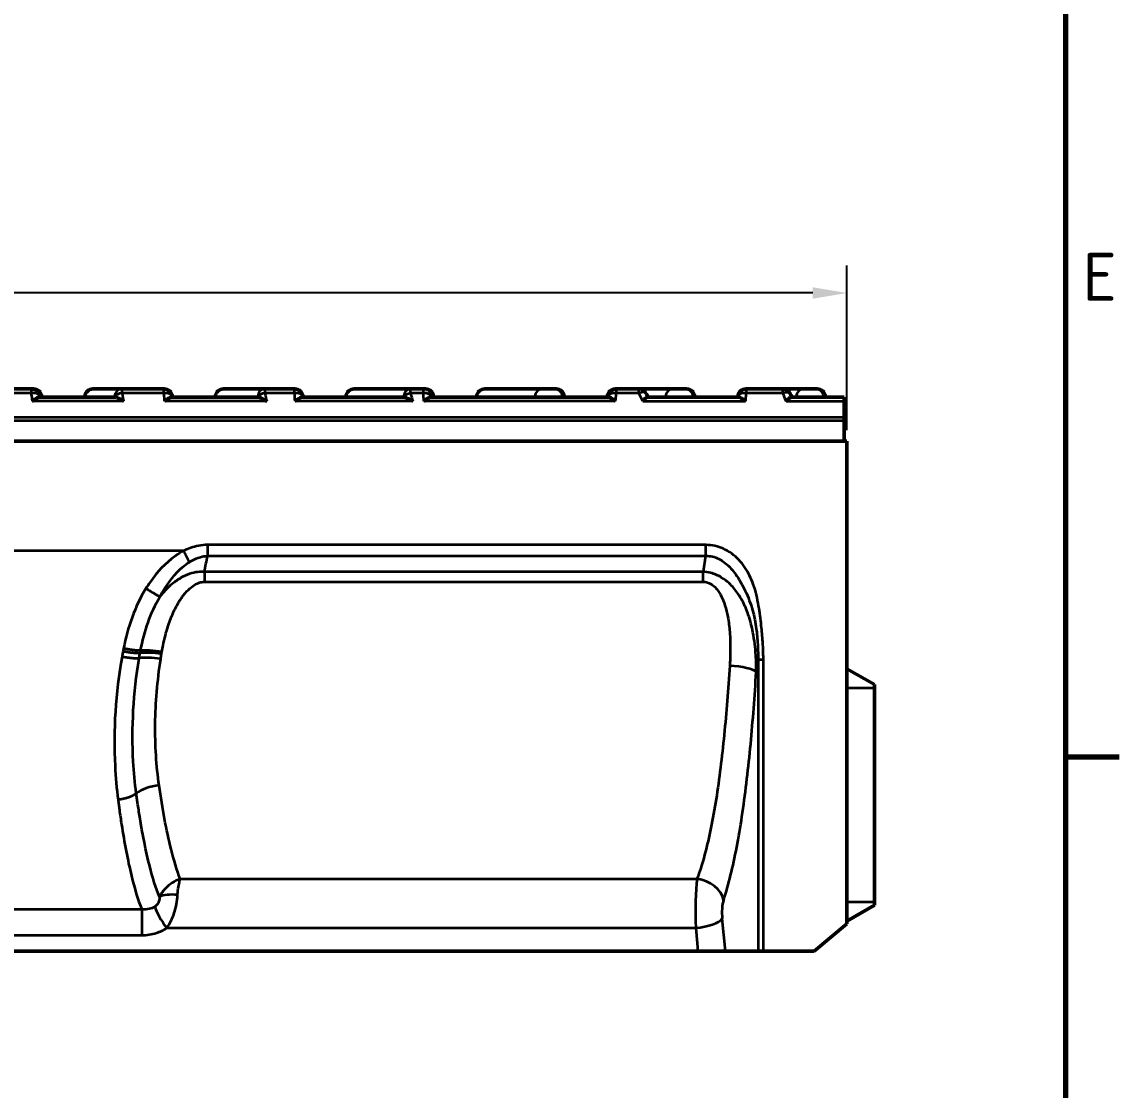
# Model space of a CAD drawing. Header units: millimetres. Extents: x 0 to 1485, y 0 to 1050.
# Drawn here: x 1269.8 to 1469.8, y 639.2 to 834 of the extents above; entities that cross this region are included whole.
import ezdxf

# ---------------------------------------------------------------- set-up
doc = ezdxf.new("R2010")
doc.units = ezdxf.units.MM
doc.header["$LTSCALE"] = 2.5
for name, color, linetype, lineweight in [('Bemaßung (ISO)', 7, 'Continuous', 25), ('Rahmen (ISO)', 7, 'Continuous', 70), ('Sichtbar (ISO)', 7, 'Continuous', 50), ('Sichtbar schmal (ISO)', 7, 'Continuous', 35)]:
    doc.layers.add(name, color=color, linetype=linetype, lineweight=lineweight)
doc.styles.add('Notiztext (DIN)', font='isocpeur.ttf')
doc.styles.add('TXT 3_5', font='isocpeur.ttf')
doc.dimstyles.new('Anrin Standard (DIN)', dxfattribs={"dimscale": 2.5, "dimtxt": 3.5, "dimasz": 2.5, "dimexe": 2, "dimexo": 0, "dimgap": 0.8, "dimtad": 1, "dimrnd": 1e-08, "dimtxsty": 'TXT 3_5', "dimcen": 0.09, "dimdle": 10, "dimclrd": 256, "dimclre": 256, "dimclrt": 256, "dimadec": 0, "dimazin": 2, "dimtfac": 0.714286, "dimtmove": 0, "dimatfit": 3, "dimfxl": 1, "dimtolj": 1, "dimlwd": -1, "dimlwe": -1, "dimarcsym": 0})

# ---------------------------------------------------------------- blocks, each defined once
blk = doc.blocks.new('Ränder Standardrahmen')
at = {"layer": 'Rahmen (ISO)'}
blk.add_line((584, 280), (587.9, 280), dxfattribs=at)
at = {"layer": 'Rahmen (ISO)', "flags": 128}
blk.add_lwpolyline([(10, 10), (10, 410), (584, 410), (584, 10), (10, 10)], dxfattribs=at)
at = {"layer": 'Rahmen (ISO)', "insert": (585.228, 313.25), "char_height": 3.5, "attachment_point": 7, "style": 'Notiztext (DIN)'}
blk.add_mtext('E', dxfattribs=at)
blk = doc.blocks.new('*D34')
at = {"layer": 'Bemaßung (ISO)', "transparency": 16777216}
for p, q in [((420.15, 757.56), (420.15, 789.56)), ((1420.15, 759.56), (1420.15, 789.56)), ((1413.9, 784.56), (426.4, 784.56))]:
    blk.add_line(p, q, dxfattribs=at)
for points in [[(426.4, 785.6), (426.4, 783.52), (420.15, 784.56)], [(1413.9, 785.6), (1413.9, 783.52), (1420.15, 784.56)]]:
    blk.add_solid(points, dxfattribs=at)
at = {"layer": 'Defpoints', "color": 0, "transparency": 16777216}
for p in [(420.15, 784.56), (1420.15, 759.56), (420.15, 757.56)]:
    blk.add_point(p, dxfattribs=at)
at = {"layer": 'Bemaßung (ISO)', "transparency": 16777216, "insert": (909.65, 795.31), "char_height": 8.75, "attachment_point": 1, "style": 'TXT 3_5'}
blk.add_mtext('\\A1;1000', dxfattribs=at)

msp = doc.modelspace()

# ---------------------------------------------------------------- linework, layer by layer
at = {"layer": 'Sichtbar (ISO)'}
for p, q in [((1262.403, 767.058), (1271.485, 767.058)), ((1271.589, 767.058), (1271.485, 767.058)), ((1271.876, 767.058), (1271.589, 767.058)), ((1287.995, 767.058), (1282.701, 767.058)), ((1287.995, 767.058), (1295.636, 767.058)), ((1295.685, 767.058), (1295.636, 767.058)), ((1314.025, 767.058), (1306.511, 767.058)), ((1314.025, 767.058), (1319.463, 767.058)), ((1319.495, 767.058), (1319.463, 767.058)), ((1340.559, 767.058), (1330.321, 767.058)), ((1340.559, 767.058), (1342.969, 767.058)), ((1343.304, 767.058), (1342.969, 767.058)), ((1364.491, 767.058), (1354.13, 767.058)), ((1366.827, 767.058), (1364.491, 767.058)), ((1367.114, 767.058), (1366.827, 767.058)), ((1378.071, 767.058), (1377.94, 767.058)), ((1378.071, 767.058), (1382.225, 767.058)), ((1388.3, 767.058), (1382.225, 767.058)), ((1390.637, 767.058), (1388.3, 767.058)), ((1390.924, 767.058), (1390.637, 767.058)), ((1401.751, 767.058), (1401.749, 767.058)), ((1401.751, 767.058), (1408.477, 767.058)), ((1412.11, 767.058), (1408.477, 767.058)), ((1414.446, 767.058), (1412.11, 767.058)), ((1414.733, 767.058), (1414.446, 767.058)), ((1286.747, 765.558), (1272.854, 765.558)), ((1273.37, 765.688), (1273.382, 765.558)), ((1281.207, 765.688), (1281.196, 765.558)), ((1312.788, 765.558), (1296.982, 765.558)), ((1297.18, 765.688), (1297.191, 765.558)), ((1305.017, 765.688), (1305.005, 765.558)), ((1339.328, 765.558), (1320.79, 765.558)), ((1320.989, 765.688), (1321.001, 765.558)), ((1328.826, 765.688), (1328.815, 765.558)), ((1376.717, 765.558), (1344.276, 765.558)), ((1344.799, 765.688), (1344.81, 765.558)), ((1352.636, 765.688), (1352.624, 765.558)), ((1368.608, 765.688), (1368.62, 765.558)), ((1376.445, 765.688), (1376.434, 765.558)), ((1383.805, 765.558), (1400.418, 765.558)), ((1392.418, 765.688), (1392.429, 765.558)), ((1400.255, 765.688), (1400.243, 765.558)), ((1410, 765.558), (1419.646, 765.558)), ((1416.227, 765.688), (1416.239, 765.558)), ((1419.646, 765.558), (1419.646, 764.808)), ((1419.646, 761.846), (1419.646, 764.808)), ((1419.646, 761.846), (1419.646, 761.226)), ((1419.646, 757.558), (1419.646, 761.226)), ((1420.146, 757.558), (420.146, 757.558)), ((1420.146, 669.558), (1420.146, 757.558)), ((1425.146, 713.171), (1420.146, 716.058)), ((1425.146, 713.171), (1425.146, 712.558)), ((1425.146, 673.558), (1425.146, 712.558)), ((1425.146, 672.944), (1420.146, 670.058)), ((1425.146, 673.558), (1425.146, 672.944)), ((1420.146, 669.558), (1414.146, 664.558)), ((1392.994, 664.558), (1084.155, 664.558)), ((1392.994, 664.558), (1397.99, 664.558)), ((1397.99, 664.558), (1403.947, 664.558)), ((1403.947, 664.558), (1404.913, 664.558)), ((1414.146, 664.558), (1404.913, 664.558))]:
    msp.add_line(p, q, dxfattribs=at)
for centre, start, end in [((1271.485, 765.558), 8.95534, 90), ((1271.876, 765.558), 5, 90), ((1282.701, 765.558), 90, 175), ((1295.636, 765.558), 6.4053, 90), ((1295.685, 765.558), 5, 90), ((1306.511, 765.558), 90, 175), ((1319.495, 765.558), 5, 90), ((1330.321, 765.558), 90, 175), ((1343.304, 765.558), 5, 90), ((1354.13, 765.558), 90, 175), ((1367.114, 765.558), 5, 90), ((1377.94, 765.558), 90, 175), ((1378.071, 765.558), 90, 172.71823), ((1382.225, 765.558), 25.44935, 90), ((1390.924, 765.558), 5, 90), ((1401.749, 765.558), 90, 175), ((1408.477, 765.558), 21.89153, 90), ((1414.733, 765.558), 5, 90)]:
    msp.add_arc(centre, 1.5, start, end, dxfattribs=at)
for centre, major_axis, ratio, start_param, end_param in [((1252.4, 719.773), (-141.934, 2.612), 0.8669381, 3.5439835, 3.5496321), ((1260.102, 721.416), (158.61, -2.689), 0.867109, 0.3462189, 0.3505148), ((1061.776, 741.149), (213.151, -1.742), 0.8677446, 0.1417637, 0.1430373), ((1078.979, 747.599), (219.178, -1.308), 0.8678339, 0.1014292, 0.1023129), ((1592.665, 745.309), (-217.403, -1.464), 0.8678054, 6.1668807, 6.1678944)]:
    msp.add_ellipse(centre, major_axis=major_axis, ratio=ratio, start_param=start_param, end_param=end_param, dxfattribs=at)
for points, knots in [([(1272.854, 765.558), (1272.85, 765.558), (1272.845, 765.557), (1272.757, 765.554), (1272.653, 765.516), (1272.419, 765.392), (1272.287, 765.303), (1272.011, 765.086), (1271.865, 764.955), (1271.717, 764.811), (1271.716, 764.809), (1271.714, 764.808)], [0.08991015, 0.08991015, 0.08991015, 0.08991015, 0.0931565, 0.0931565, 0.15383938, 0.15383938, 0.21700703, 0.21700703, 0.2827043, 0.2827043, 0.28341593, 0.28341593, 0.28341593, 0.28341593]), ([(1288.269, 764.808), (1288.267, 764.809), (1288.265, 764.811), (1288.022, 764.989), (1287.778, 765.148), (1287.328, 765.394), (1287.132, 765.478), (1286.89, 765.545), (1286.813, 765.558), (1286.747, 765.558)], [-0.00083857, -0.00083857, -0.00083857, -0.00083857, 0, 0, 0.09487027, 0.09487027, 0.18536027, 0.18536027, 0.23113419, 0.23113419, 0.23113419, 0.23113419]), ([(1296.982, 765.558), (1296.963, 765.558), (1296.943, 765.556), (1296.822, 765.537), (1296.702, 765.485), (1296.455, 765.344), (1296.331, 765.258), (1296.072, 765.057), (1295.937, 764.94), (1295.8, 764.811), (1295.799, 764.809), (1295.797, 764.808)], [0.08016429, 0.08016429, 0.08016429, 0.08016429, 0.09392911, 0.09392911, 0.15848086, 0.15848086, 0.21606926, 0.21606926, 0.27556739, 0.27556739, 0.27628996, 0.27628996, 0.27628996, 0.27628996]), ([(1314.39, 764.808), (1314.388, 764.809), (1314.386, 764.811), (1314.161, 764.967), (1313.937, 765.108), (1313.521, 765.335), (1313.323, 765.427), (1313.013, 765.53), (1312.89, 765.558), (1312.788, 765.558)], [-0.00086533, -0.00086533, -0.00086533, -0.00086533, 0, 0, 0.08564956, 0.08564956, 0.16552105, 0.16552105, 0.22433402, 0.22433402, 0.22433402, 0.22433402]), ([(1320.79, 765.558), (1320.753, 765.558), (1320.713, 765.552), (1320.551, 765.51), (1320.41, 765.443), (1320.049, 765.221), (1319.809, 765.035), (1319.562, 764.811), (1319.56, 764.809), (1319.558, 764.808)], [0.07040216, 0.07040216, 0.07040216, 0.07040216, 0.09597765, 0.09597765, 0.16562546, 0.16562546, 0.26515306, 0.26515306, 0.26585096, 0.26585096, 0.26585096, 0.26585096]), ([(1341.03, 764.808), (1341.028, 764.809), (1341.025, 764.811), (1340.819, 764.946), (1340.614, 765.069), (1340.226, 765.277), (1340.038, 765.365), (1339.675, 765.504), (1339.515, 765.545), (1339.387, 765.555)], [-0.00089862, -0.00089862, -0.00089862, -0.00089862, 0, 0, 0.07674118, 0.07674118, 0.14944916, 0.14944916, 0.22743688, 0.22743688, 0.22743688, 0.22743688]), ([(1344.276, 765.558), (1344.219, 765.558), (1344.153, 765.544), (1343.939, 765.473), (1343.775, 765.386), (1343.411, 765.149), (1343.206, 764.99), (1343.001, 764.811), (1342.999, 764.809), (1342.997, 764.808)], [0.06056271, 0.06056271, 0.06056271, 0.06056271, 0.09941942, 0.09941942, 0.17534145, 0.17534145, 0.26123334, 0.26123334, 0.26198706, 0.26198706, 0.26198706, 0.26198706]), ([(1377.886, 764.808), (1377.884, 764.809), (1377.883, 764.811), (1377.742, 764.945), (1377.603, 765.067), (1377.337, 765.274), (1377.21, 765.362), (1376.968, 765.497), (1376.853, 765.543), (1376.745, 765.557), (1376.73, 765.558), (1376.717, 765.558)], [-0.00072433, -0.00072433, -0.00072433, -0.00072433, 0, 0, 0.06227037, 0.06227037, 0.12240292, 0.12240292, 0.18602601, 0.18602601, 0.19611209, 0.19611209, 0.19611209, 0.19611209]), ([(1383.805, 765.558), (1383.798, 765.558), (1383.79, 765.557), (1383.715, 765.548), (1383.629, 765.506), (1383.445, 765.371), (1383.348, 765.284), (1383.144, 765.073), (1383.037, 764.949), (1382.928, 764.811), (1382.927, 764.809), (1382.925, 764.808)], [0.14616487, 0.14616487, 0.14616487, 0.14616487, 0.15275085, 0.15275085, 0.21286125, 0.21286125, 0.26849411, 0.26849411, 0.32560893, 0.32560893, 0.32626546, 0.32626546, 0.32626546, 0.32626546]), ([(1401.633, 764.808), (1401.631, 764.809), (1401.629, 764.811), (1401.501, 764.928), (1401.375, 765.036), (1401.131, 765.225), (1401.013, 765.307), (1400.759, 765.459), (1400.626, 765.521), (1400.48, 765.553), (1400.448, 765.558), (1400.418, 765.558)], [-0.00073425, -0.00073425, -0.00073425, -0.00073425, 0, 0, 0.05537017, 0.05537017, 0.10924001, 0.10924001, 0.17742472, 0.17742472, 0.19886555, 0.19886555, 0.19886555, 0.19886555]), ([(1410, 765.558), (1409.984, 765.558), (1409.965, 765.555), (1409.866, 765.533), (1409.769, 765.479), (1409.573, 765.333), (1409.478, 765.248), (1409.28, 765.051), (1409.176, 764.936), (1409.071, 764.811), (1409.07, 764.809), (1409.069, 764.808)], [0.1353717, 0.1353717, 0.1353717, 0.1353717, 0.15050599, 0.15050599, 0.21276163, 0.21276163, 0.26445194, 0.26445194, 0.31732617, 0.31732617, 0.31798987, 0.31798987, 0.31798987, 0.31798987])]:
    msp.add_open_spline(points, degree=3, knots=knots, dxfattribs=at)
msp.add_open_spline([(1339.328, 765.558), (1339.347, 765.558), (1339.367, 765.557), (1339.387, 765.555)], degree=3, dxfattribs=at)
at = {"layer": 'Sichtbar schmal (ISO)'}
for p, q in [((1271.485, 766.308), (1262.403, 766.308)), ((1271.485, 766.308), (1271.485, 767.058)), ((1287.995, 767.058), (1287.995, 766.308)), ((1295.636, 766.308), (1287.995, 766.308)), ((1295.636, 766.308), (1295.636, 767.058)), ((1314.025, 767.058), (1314.025, 766.308)), ((1319.463, 766.308), (1314.025, 766.308)), ((1319.463, 766.308), (1319.463, 767.058)), ((1340.559, 767.058), (1340.559, 766.308)), ((1342.969, 766.308), (1340.559, 766.308)), ((1342.969, 766.308), (1342.969, 767.058)), ((1378.071, 767.058), (1378.071, 766.308)), ((1382.225, 766.308), (1378.071, 766.308)), ((1382.225, 766.308), (1382.225, 767.058)), ((1401.751, 767.058), (1401.751, 766.308)), ((1408.477, 766.308), (1401.751, 766.308)), ((1408.477, 766.308), (1408.477, 767.058)), ((1288.269, 764.808), (1271.714, 764.808)), ((1272.983, 765.688), (1273.075, 765.688)), ((1273.087, 765.558), (1273.075, 765.688)), ((1273.075, 765.688), (1273.37, 765.688)), ((1281.207, 765.688), (1286.645, 765.688)), ((1314.39, 764.808), (1295.797, 764.808)), ((1297.13, 765.688), (1297.18, 765.688)), ((1305.017, 765.688), (1312.736, 765.688)), ((1341.03, 764.808), (1319.558, 764.808)), ((1320.957, 765.688), (1320.989, 765.688)), ((1328.826, 765.688), (1339.345, 765.688)), ((1377.886, 764.808), (1342.997, 764.808)), ((1344.454, 765.688), (1344.799, 765.688)), ((1352.636, 765.688), (1363.28, 765.688)), ((1363.271, 765.558), (1363.28, 765.688)), ((1363.28, 765.688), (1368.314, 765.688)), ((1368.325, 765.558), (1368.314, 765.688)), ((1368.314, 765.688), (1368.608, 765.688)), ((1376.445, 765.688), (1376.575, 765.688)), ((1382.925, 764.808), (1401.633, 764.808)), ((1383.822, 765.688), (1387.089, 765.688)), ((1387.08, 765.558), (1387.089, 765.688)), ((1387.089, 765.688), (1392.123, 765.688)), ((1392.134, 765.558), (1392.123, 765.688)), ((1392.123, 765.688), (1392.418, 765.688)), ((1400.255, 765.688), (1400.256, 765.688)), ((1409.069, 764.808), (1419.646, 764.808)), ((1410.04, 765.688), (1410.899, 765.688)), ((1410.89, 765.558), (1410.899, 765.688)), ((1410.899, 765.688), (1415.933, 765.688)), ((1415.944, 765.558), (1415.933, 765.688)), ((1415.933, 765.688), (1416.227, 765.688)), ((1419.646, 761.846), (920.646, 761.846)), ((1419.646, 761.226), (920.646, 761.226)), ((1394.364, 738.629), (1303.573, 738.629)), ((1299.272, 737.558), (1255.305, 737.558)), ((1303.573, 736.629), (1394.364, 736.629)), ((1394.364, 736.629), (1393.917, 733.74)), ((1393.917, 733.74), (1303.072, 733.74)), ((1303.072, 731.909), (1303.072, 733.74)), ((1393.917, 731.909), (1393.917, 733.74)), ((1303.072, 731.909), (1393.917, 731.909)), ((1403.61, 715.475), (1403.947, 717.653)), ((1403.947, 717.653), (1403.947, 664.558)), ((1404.913, 664.558), (1404.913, 717.653)), ((1420.146, 712.558), (1425.146, 712.558)), ((1298.606, 677.741), (1392.829, 677.741)), ((1291.613, 672.17), (1262.965, 672.17)), ((1291.613, 672.17), (1291.613, 667.465)), ((1420.146, 673.558), (1425.146, 673.558)), ((1397.99, 664.558), (1397.41, 670.506)), ((1296.144, 668.796), (1392.58, 668.796)), ((1392.58, 668.796), (1392.994, 664.558)), ((1262.965, 667.465), (1291.613, 667.465))]:
    msp.add_line(p, q, dxfattribs=at)
for centre, major_axis, ratio, start_param, end_param in [((1271.485, 765.558), (1.482, 0.233), 0.4954078, 0, 1.4928852), ((1271.589, 765.558), (0, 1.5), 0.9947477, 4.7996554, 6.2831853), ((1287.995, 765.558), (0, 1.5), 0.9030823, 0, 1.4835299), ((1287.995, 765.558), (1.477, 0.262), 0.4941833, 1.4832118, 2.6270627), ((1295.636, 765.558), (1.491, 0.167), 0.4976536, 0, 1.5149869), ((1314.025, 765.558), (0, 1.5), 0.8624196, 0, 1.4835299), ((1314.025, 765.558), (1.459, 0.347), 0.489754, 1.4550349, 2.5248498), ((1319.463, 765.558), (0, 1.5), 0.999422, 4.7996554, 6.2831853), ((1319.463, 765.558), (1.497, 0.102), 0.4991378, 0.0390933, 1.5369177), ((1340.559, 765.558), (0, 1.5), 0.8125292, 0, 1.4835299), ((1340.559, 765.558), (1.434, 0.44), 0.4832625, 1.4237337, 2.4163737), ((1342.969, 765.558), (0, 1.5), 0.9938514, 4.7996554, 6.2831853), ((1342.969, 765.558), (1.5, 0.036), 0.4998946, 0.1277026, 1.558945), ((1364.491, 765.558), (0, 1.5), 0.8102979, 0, 1.4835299), ((1366.827, 765.558), (0, 1.5), 0.9947477, 4.7996554, 6.2831853), ((1378.071, 765.558), (-1.488, 0.19), 0.4969664, 4.775806, 6.2831853), ((1382.225, 765.558), (1.354, 0.645), 0.462279, 0, 1.3542514), ((1388.3, 765.558), (0, 1.5), 0.8102979, 0, 1.4835299), ((1390.637, 765.558), (0, 1.5), 0.9947477, 4.7996554, 6.2831853), ((1401.751, 765.558), (0, 1.5), 0.9999721, 0, 1.4835299), ((1401.751, 765.558), (-1.495, 0.124), 0.4987078, 4.7538462, 6.2745975), ((1408.477, 765.558), (1.392, 0.559), 0.4722242, 0, 1.3832739), ((1412.11, 765.558), (0, 1.5), 0.8102979, 0, 1.4835299), ((1414.446, 765.558), (0, 1.5), 0.9947477, 4.7996554, 6.2831853), ((1295.056, 716.764), (-4.946, 0.73), 0.2137347, 4.7439152, 5.657712), ((1295.197, 717.688), (4.939, -0.776), 0.2074003, 1.6033672, 2.5110117), ((1295.262, 718.094), (4.933, -0.818), 0.2045184, 1.6047168, 2.5093146), ((1398.781, 715.475), (4.99, -0.308), 0.2242807, 0.2688106, 1.5846525), ((1294.763, 692.558), (-4.957, -0.658), 0.4408493, 4.6539291, 5.6450033), ((1393.336, 671.532), (0, -8), 0.1004809, 3.8238431, 5.0614548), ((1392.829, 673.86), (-4.748, 1.566), 0.7598963, 3.5510984, 4.9579654), ((1298.126, 673.168), (-3.963, 0.543), 0.4059027, 4.7679743, 5.7527529), ((1296.144, 670.164), (2.204, -3.338), 0.1966396, 3.7477744, 5.0018261), ((1398.165, 671.532), (0, 3), 0.2679492, 0.6822505, 1.9198622), ((1392.58, 670.506), (4.976, 0.485), 0.3405929, 4.6791847, 6.0043068)]:
    msp.add_ellipse(centre, major_axis=major_axis, ratio=ratio, start_param=start_param, end_param=end_param, dxfattribs=at)
for points, knots in [([(1271.714, 764.808), (1271.693, 764.948), (1271.672, 765.088), (1271.651, 765.228), (1271.597, 765.589), (1271.541, 765.948), (1271.485, 766.308)], [-1.317128163, -1.317128163, -1.317128163, -1.317128163, -1.312714942, -1.312714942, -1.312714942, -1.30137516, -1.30137516, -1.30137516, -1.30137516]), ([(1287.995, 766.308), (1288, 766.278), (1288.005, 766.249), (1288.095, 765.748), (1288.181, 765.277), (1288.269, 764.808)], [-1.268954291, -1.268954291, -1.268954291, -1.268954291, -1.267934057, -1.267934057, -1.25155062, -1.25155062, -1.25155062, -1.25155062]), ([(1295.797, 764.808), (1295.783, 764.945), (1295.768, 765.083), (1295.754, 765.221), (1295.716, 765.583), (1295.676, 765.946), (1295.636, 766.308)], [-1.392226212, -1.392226212, -1.392226212, -1.392226212, -1.387915273, -1.387915273, -1.387915273, -1.376561805, -1.376561805, -1.376561805, -1.376561805]), ([(1314.025, 766.308), (1314.034, 766.27), (1314.043, 766.233), (1314.162, 765.731), (1314.275, 765.269), (1314.39, 764.808)], [-1.1765377, -1.1765377, -1.1765377, -1.1765377, -1.175180559, -1.175180559, -1.158293499, -1.158293499, -1.158293499, -1.158293499]), ([(1319.558, 764.808), (1319.529, 765.304), (1319.498, 765.8), (1319.464, 766.299), (1319.464, 766.303), (1319.463, 766.308)], [-1.468040893, -1.468040893, -1.468040893, -1.468040893, -1.452498624, -1.452498624, -1.45237222, -1.45237222, -1.45237222, -1.45237222]), ([(1340.559, 766.308), (1340.574, 766.26), (1340.589, 766.212), (1340.743, 765.709), (1340.886, 765.257), (1341.03, 764.808)], [-1.077895697, -1.077895697, -1.077895697, -1.077895697, -1.076045802, -1.076045802, -1.058503637, -1.058503637, -1.058503637, -1.058503637]), ([(1342.997, 764.808), (1342.99, 765.3), (1342.981, 765.791), (1342.969, 766.291), (1342.969, 766.299), (1342.969, 766.308)], [-1.545041585, -1.545041585, -1.545041585, -1.545041585, -1.529531256, -1.529531256, -1.529275557, -1.529275557, -1.529275557, -1.529275557]), ([(1378.071, 766.308), (1378.025, 765.947), (1377.98, 765.585), (1377.936, 765.223), (1377.919, 765.085), (1377.902, 764.946), (1377.886, 764.808)], [1.3505231, 1.3505231, 1.3505231, 1.3505231, 1.361864702, 1.361864702, 1.361864702, 1.366207497, 1.366207497, 1.366207497, 1.366207497]), ([(1382.925, 764.808), (1382.851, 764.97), (1382.776, 765.132), (1382.701, 765.294), (1382.544, 765.634), (1382.385, 765.971), (1382.225, 766.308)], [-0.894226525, -0.894226525, -0.894226525, -0.894226525, -0.888257292, -0.888257292, -0.888257292, -0.875725401, -0.875725401, -0.875725401, -0.875725401]), ([(1401.751, 766.308), (1401.72, 765.944), (1401.691, 765.58), (1401.663, 765.216), (1401.653, 765.08), (1401.643, 764.944), (1401.633, 764.808)], [1.426065476, 1.426065476, 1.426065476, 1.426065476, 1.437462393, 1.437462393, 1.437462393, 1.441722261, 1.441722261, 1.441722261, 1.441722261]), ([(1409.069, 764.808), (1409.008, 764.964), (1408.947, 765.12), (1408.886, 765.276), (1408.751, 765.621), (1408.615, 765.965), (1408.477, 766.308)], [-0.974907958, -0.974907958, -0.974907958, -0.974907958, -0.969435145, -0.969435145, -0.969435145, -0.957314857, -0.957314857, -0.957314857, -0.957314857]), ([(1286.669, 765.558), (1286.667, 765.572), (1286.664, 765.586), (1286.656, 765.629), (1286.651, 765.659), (1286.645, 765.688)], [1.2674412904, 1.2674412904, 1.2674412904, 1.2674412904, 1.2679340572, 1.2679340572, 1.268954291, 1.268954291, 1.268954291, 1.268954291]), ([(1312.769, 765.558), (1312.767, 765.564), (1312.765, 765.57), (1312.755, 765.614), (1312.746, 765.651), (1312.736, 765.688)], [1.1749532126, 1.1749532126, 1.1749532126, 1.1749532126, 1.1751805591, 1.1751805591, 1.1765376996, 1.1765376996, 1.1765376996, 1.1765376996]), ([(1320.957, 765.688), (1320.957, 765.684), (1320.957, 765.68), (1320.96, 765.637), (1320.963, 765.597), (1320.966, 765.558)], [1.4523722205, 1.4523722205, 1.4523722205, 1.4523722205, 1.4524986238, 1.4524986238, 1.4537389416, 1.4537389416, 1.4537389416, 1.4537389416]), ([(1344.454, 765.688), (1344.454, 765.68), (1344.454, 765.672), (1344.455, 765.628), (1344.456, 765.593), (1344.457, 765.558)], [1.5292755567, 1.5292755567, 1.5292755567, 1.5292755567, 1.5295312561, 1.5295312561, 1.5306500109, 1.5306500109, 1.5306500109, 1.5306500109]), ([(1303.573, 738.629), (1303.018, 738.629), (1302.465, 738.573), (1301.005, 738.289), (1300.112, 737.97), (1299.272, 737.558)], [17.01949589, 17.01949589, 17.01949589, 17.01949589, 17.18539343, 17.18539343, 17.46595027, 17.46595027, 17.46595027, 17.46595027]), ([(1404.913, 717.653), (1404.913, 718.081), (1404.907, 718.509), (1404.877, 719.621), (1404.842, 720.306), (1404.728, 721.961), (1404.637, 722.931), (1404.404, 725.112), (1404.255, 726.32), (1403.828, 728.857), (1403.53, 730.182), (1402.694, 732.528), (1402.198, 733.566), (1400.902, 735.478), (1400.097, 736.352), (1398.662, 737.397), (1398.14, 737.702), (1396.62, 738.376), (1395.568, 738.609), (1394.459, 738.629), (1394.411, 738.629), (1394.364, 738.629)], [5.3095481, 5.3095481, 5.3095481, 5.3095481, 5.4379487, 5.4379487, 5.6433897, 5.6433897, 5.9355967, 5.9355967, 6.302899, 6.302899, 6.7229003, 6.7229003, 7.0757234, 7.0757234, 7.4285408, 7.4285408, 7.6089484, 7.6089484, 7.9261888, 7.9261888, 7.9404976, 7.9404976, 7.9404976, 7.9404976]), ([(1299.272, 737.558), (1298.722, 737.277), (1298.189, 736.951), (1295.892, 735.329), (1294.389, 733.668), (1293.126, 731.852), (1292.867, 731.479), (1292.616, 731.097), (1292.376, 730.71)], [17.46595027, 17.46595027, 17.46595027, 17.46595027, 17.65049258, 17.65049258, 18.29910402, 18.29910402, 18.29910402, 18.43259858, 18.43259858, 18.43259858, 18.43259858]), ([(1300.287, 735.492), (1300.935, 735.901), (1301.62, 736.226), (1302.733, 736.539), (1303.154, 736.61), (1303.573, 736.629)], [-17.46595027, -17.46595027, -17.46595027, -17.46595027, -17.18539343, -17.18539343, -17.01949589, -17.01949589, -17.01949589, -17.01949589]), ([(1394.364, 736.629), (1394.4, 736.631), (1394.436, 736.632), (1395.272, 736.645), (1396.057, 736.455), (1397.192, 735.885), (1397.583, 735.626), (1398.674, 734.744), (1399.313, 734.015), (1400.456, 732.425), (1400.964, 731.562), (1401.962, 729.563), (1402.43, 728.4), (1403.136, 726.071), (1403.392, 724.925), (1403.711, 722.819), (1403.804, 721.871), (1403.906, 720.251), (1403.931, 719.581), (1403.949, 718.492), (1403.951, 718.073), (1403.947, 717.653)], [-7.9404976, -7.9404976, -7.9404976, -7.9404976, -7.9261888, -7.9261888, -7.6089484, -7.6089484, -7.4285408, -7.4285408, -7.0757234, -7.0757234, -6.7229003, -6.7229003, -6.302899, -6.302899, -5.9355967, -5.9355967, -5.6433897, -5.6433897, -5.4379487, -5.4379487, -5.3095481, -5.3095481, -5.3095481, -5.3095481]), ([(1294.91, 729.168), (1295.099, 729.521), (1295.296, 729.868), (1295.501, 730.21), (1296.494, 731.868), (1297.671, 733.395), (1299.451, 734.916), (1299.862, 735.222), (1300.287, 735.492)], [-18.43259858, -18.43259858, -18.43259858, -18.43259858, -18.29910402, -18.29910402, -18.29910402, -17.65049258, -17.65049258, -17.46595027, -17.46595027, -17.46595027, -17.46595027]), ([(1303.072, 733.74), (1302.76, 733.756), (1302.45, 733.75), (1301.662, 733.685), (1301.196, 733.597), (1300.139, 733.304), (1299.574, 733.068), (1298.409, 732.46), (1297.833, 732.068), (1296.618, 731.095), (1296.016, 730.492), (1295.278, 729.634), (1295.09, 729.402), (1294.91, 729.168)], [0, 0, 0, 0, 0.05501758, 0.05501758, 0.1430457, 0.1430457, 0.2663702, 0.2663702, 0.41900275, 0.41900275, 0.61904773, 0.61904773, 0.69140924, 0.69140924, 0.69140924, 0.69140924]), ([(1403.61, 715.475), (1403.622, 716.484), (1403.601, 717.5), (1403.452, 719.893), (1403.293, 721.276), (1402.814, 723.74), (1402.54, 724.817), (1401.883, 726.717), (1401.54, 727.541), (1400.861, 728.836), (1400.578, 729.314), (1399.815, 730.424), (1399.301, 731.051), (1398.254, 732.022), (1397.781, 732.391), (1396.663, 733.062), (1396, 733.354), (1394.841, 733.649), (1394.377, 733.718), (1393.917, 733.74)], [0, 0, 0, 0, 0.2794757, 0.2794757, 0.6542348, 0.6542348, 0.942511, 0.942511, 1.164262, 1.164262, 1.2954821, 1.2954821, 1.4746101, 1.4746101, 1.5947367, 1.5947367, 1.7245727, 1.7245727, 1.8057202, 1.8057202, 1.8057202, 1.8057202]), ([(1292.376, 730.71), (1291.342, 729.046), (1290.514, 727.252), (1289.174, 723.561), (1288.663, 721.66), (1288.278, 719.741)], [18.4325986, 18.4325986, 18.4325986, 18.4325986, 19.0065176, 19.0065176, 19.5804366, 19.5804366, 19.5804366, 19.5804366]), ([(1295.262, 719.13), (1295.33, 719.525), (1295.404, 719.919), (1295.73, 721.512), (1296.037, 722.706), (1296.722, 724.784), (1297.067, 725.675), (1297.76, 727.152), (1298.077, 727.75), (1298.776, 728.877), (1299.154, 729.409), (1299.909, 730.278), (1300.265, 730.632), (1300.978, 731.194), (1301.322, 731.416), (1301.958, 731.708), (1302.237, 731.803), (1302.705, 731.891), (1302.889, 731.909), (1303.072, 731.909)], [-1.6384232, -1.6384232, -1.6384232, -1.6384232, -1.511729, -1.511729, -1.1253112, -1.1253112, -0.8280668, -0.8280668, -0.6190477, -0.6190477, -0.4190028, -0.4190028, -0.2663702, -0.2663702, -0.1430457, -0.1430457, -0.0550176, -0.0550176, 0, 0, 0, 0]), ([(1393.917, 731.909), (1394.187, 731.909), (1394.458, 731.869), (1395.128, 731.664), (1395.506, 731.442), (1396.135, 730.914), (1396.397, 730.618), (1396.971, 729.831), (1397.245, 729.316), (1397.644, 728.396), (1397.789, 727.998), (1398.131, 726.916), (1398.295, 726.223), (1398.594, 724.618), (1398.705, 723.703), (1398.872, 721.602), (1398.9, 720.415), (1398.873, 718.353), (1398.837, 717.474), (1398.781, 716.599)], [-1.8057202, -1.8057202, -1.8057202, -1.8057202, -1.7245727, -1.7245727, -1.5947367, -1.5947367, -1.4746101, -1.4746101, -1.2954821, -1.2954821, -1.164262, -1.164262, -0.942511, -0.942511, -0.6542348, -0.6542348, -0.2794757, -0.2794757, 0, 0, 0, 0]), ([(1291.382, 719.351), (1291.716, 721.103), (1292.162, 722.827), (1293.322, 726.138), (1294.038, 727.728), (1294.91, 729.168)], [-19.5804366, -19.5804366, -19.5804366, -19.5804366, -19.0065176, -19.0065176, -18.4325986, -18.4325986, -18.4325986, -18.4325986]), ([(1288.002, 718.277), (1286.805, 711.594), (1286.4, 704.837), (1286.842, 696.255), (1287.027, 694.185), (1287.286, 692.162)], [19.7261911, 19.7261911, 19.7261911, 19.7261911, 21.7199773, 21.7199773, 22.365437, 22.365437, 22.365437, 22.365437]), ([(1288.186, 719.273), (1288.15, 719.082), (1288.114, 718.891), (1288.053, 718.559), (1288.027, 718.418), (1288.002, 718.277)], [19.627088504, 19.627088504, 19.627088504, 19.627088504, 19.684055212, 19.684055212, 19.726191092, 19.726191092, 19.726191092, 19.726191092]), ([(1288.278, 719.741), (1288.265, 719.676), (1288.252, 719.611), (1288.226, 719.48), (1288.214, 719.415), (1288.201, 719.349), (1288.196, 719.324), (1288.191, 719.298), (1288.186, 719.273)], [19.580436651, 19.580436651, 19.580436651, 19.580436651, 19.599955062, 19.599955062, 19.619473473, 19.619473473, 19.619473473, 19.627088504, 19.627088504, 19.627088504, 19.627088504]), ([(1290.609, 693.331), (1290.353, 695.236), (1290.168, 697.185), (1289.711, 705.271), (1290.067, 711.644), (1291.137, 717.974)], [-22.365437, -22.365437, -22.365437, -22.365437, -21.7199773, -21.7199773, -19.7261911, -19.7261911, -19.7261911, -19.7261911]), ([(1291.137, 717.974), (1291.16, 718.108), (1291.183, 718.242), (1291.237, 718.557), (1291.269, 718.738), (1291.302, 718.919)], [-19.726191092, -19.726191092, -19.726191092, -19.726191092, -19.684055212, -19.684055212, -19.627088504, -19.627088504, -19.627088504, -19.627088504]), ([(1291.302, 718.919), (1291.306, 718.943), (1291.311, 718.966), (1291.315, 718.99), (1291.326, 719.05), (1291.337, 719.11), (1291.359, 719.23), (1291.371, 719.29), (1291.382, 719.351)], [-19.627088504, -19.627088504, -19.627088504, -19.627088504, -19.619473473, -19.619473473, -19.619473473, -19.599955062, -19.599955062, -19.580436651, -19.580436651, -19.580436651, -19.580436651]), ([(1295.197, 718.738), (1295.207, 718.803), (1295.218, 718.868), (1295.24, 718.999), (1295.251, 719.065), (1295.262, 719.13)], [-1.63317847, -1.63317847, -1.63317847, -1.63317847, -1.612177968, -1.612177968, -1.591177466, -1.591177466, -1.591177466, -1.591177466]), ([(1294.763, 694.777), (1294.257, 698.336), (1294.018, 702.111), (1294.113, 709.866), (1294.445, 713.845), (1295.056, 717.843)], [0, 0, 0, 0, 1.2841148, 1.2841148, 2.5682295, 2.5682295, 2.5682295, 2.5682295]), ([(1398.781, 716.599), (1398.506, 712.301), (1398.176, 708.086), (1397.363, 699.914), (1396.88, 695.958), (1396.008, 690.453), (1395.698, 688.708), (1394.688, 683.732), (1393.905, 680.746), (1392.951, 678.073), (1392.89, 677.906), (1392.829, 677.741)], [-5.492338, -5.492338, -5.492338, -5.492338, -4.1192535, -4.1192535, -2.746169, -2.746169, -2.0749152, -2.0749152, -0.7373474, -0.7373474, -0.6470503, -0.6470503, -0.6470503, -0.6470503]), ([(1397.659, 673.86), (1397.72, 674.046), (1397.781, 674.234), (1398.735, 677.248), (1399.517, 680.575), (1400.527, 686.016), (1400.838, 687.909), (1401.71, 693.838), (1402.193, 698.039), (1403.006, 706.632), (1403.335, 711.024), (1403.61, 715.475)], [0.6470503, 0.6470503, 0.6470503, 0.6470503, 0.7373474, 0.7373474, 2.0749152, 2.0749152, 2.746169, 2.746169, 4.1192535, 4.1192535, 5.492338, 5.492338, 5.492338, 5.492338]), ([(1298.606, 677.741), (1298.009, 679.344), (1297.458, 681.16), (1296.086, 686.594), (1295.364, 690.546), (1294.763, 694.777)], [0.6472371, 0.6472371, 0.6472371, 0.6472371, 1.5267909, 1.5267909, 3.0535817, 3.0535817, 3.0535817, 3.0535817]), ([(1287.286, 692.162), (1287.288, 692.143), (1287.291, 692.124), (1287.295, 692.086), (1287.298, 692.067), (1287.305, 692.01), (1287.31, 691.972), (1287.325, 691.859), (1287.334, 691.783), (1287.364, 691.556), (1287.384, 691.405), (1287.444, 690.953), (1287.485, 690.652), (1287.65, 689.452), (1287.779, 688.561), (1288.427, 684.352), (1289.022, 681.174), (1290.281, 676.015), (1290.908, 673.925), (1291.613, 672.17)], [22.365437, 22.365437, 22.365437, 22.365437, 22.3714871, 22.3714871, 22.3775371, 22.3775371, 22.3896371, 22.3896371, 22.4138371, 22.4138371, 22.4622372, 22.4622372, 22.5590373, 22.5590373, 22.850079, 22.850079, 23.9508427, 23.9508427, 24.8304316, 24.8304316, 24.8304316, 24.8304316]), ([(1294.819, 674.45), (1294.168, 676.087), (1293.579, 677.987), (1292.353, 682.795), (1291.757, 685.828), (1291.106, 689.867), (1290.976, 690.723), (1290.809, 691.878), (1290.768, 692.167), (1290.708, 692.602), (1290.688, 692.748), (1290.658, 692.966), (1290.648, 693.039), (1290.633, 693.148), (1290.628, 693.185), (1290.621, 693.239), (1290.619, 693.258), (1290.614, 693.294), (1290.611, 693.313), (1290.609, 693.331)], [-24.7885627, -24.7885627, -24.7885627, -24.7885627, -23.9508427, -23.9508427, -22.850079, -22.850079, -22.5590373, -22.5590373, -22.4622372, -22.4622372, -22.4138371, -22.4138371, -22.3896371, -22.3896371, -22.3775371, -22.3775371, -22.3714871, -22.3714871, -22.365437, -22.365437, -22.365437, -22.365437]), ([(1298.606, 677.741), (1298.104, 677.562), (1297.6, 677.311), (1296.561, 676.621), (1296.032, 676.157), (1295.289, 675.251), (1295.032, 674.866), (1294.819, 674.45)], [-0.00089662, -0.00089662, -0.00089662, -0.00089662, 0.06586354, 0.06586354, 0.14335821, 0.14335821, 0.19179239, 0.19179239, 0.19179239, 0.19179239]), ([(1298.126, 674.804), (1298.146, 675.097), (1298.175, 675.38), (1298.263, 676.087), (1298.331, 676.49), (1298.469, 677.179), (1298.537, 677.474), (1298.606, 677.741)], [-0.19179239, -0.19179239, -0.19179239, -0.19179239, -0.14335821, -0.14335821, -0.06586354, -0.06586354, 0.00089662, 0.00089662, 0.00089662, 0.00089662]), ([(1294.819, 674.45), (1294.827, 674.255), (1294.816, 674.063), (1294.734, 673.598), (1294.629, 673.347), (1294.344, 672.943), (1294.167, 672.787), (1293.966, 672.664), (1293.963, 672.662), (1293.959, 672.66)], [-0.863739, -0.863739, -0.863739, -0.863739, -0.77399811, -0.77399811, -0.6304127, -0.6304127, -0.4884234, -0.4884234, -0.48585025, -0.48585025, -0.48585025, -0.48585025]), ([(1296.144, 668.796), (1296.151, 668.805), (1296.158, 668.814), (1296.552, 669.339), (1296.908, 669.957), (1297.514, 671.417), (1297.76, 672.265), (1298.021, 673.7), (1298.089, 674.263), (1298.126, 674.804)], [0.48585025, 0.48585025, 0.48585025, 0.48585025, 0.4884234, 0.4884234, 0.6304127, 0.6304127, 0.77399811, 0.77399811, 0.863739, 0.863739, 0.863739, 0.863739]), ([(1293.959, 672.66), (1293.667, 672.484), (1293.344, 672.351), (1292.561, 672.154), (1292.088, 672.122), (1291.613, 672.17)], [-0.4822799, -0.4822799, -0.4822799, -0.4822799, -0.27246934, -0.27246934, 0, 0, 0, 0]), ([(1291.613, 667.465), (1292.521, 667.465), (1293.429, 667.609), (1294.945, 668.114), (1295.572, 668.418), (1296.144, 668.796)], [0, 0, 0, 0, 0.27246934, 0.27246934, 0.4822799, 0.4822799, 0.4822799, 0.4822799])]:
    msp.add_open_spline(points, degree=3, knots=knots, dxfattribs=at)
for points in [[(1339.387, 765.555), (1339.373, 765.6), (1339.359, 765.644), (1339.345, 765.688)], [(1400.246, 765.558), (1400.249, 765.601), (1400.253, 765.645), (1400.256, 765.688)], [(1303.072, 733.74), (1303.227, 734.705), (1303.394, 735.668), (1303.573, 736.629)], [(1295.056, 717.843), (1295.101, 718.141), (1295.148, 718.44), (1295.197, 718.738)]]:
    msp.add_open_spline(points, degree=3, dxfattribs=at)
for points, weights in [([(1303.573, 738.629), (1303.573, 737.923), (1303.573, 737.241), (1303.573, 736.629)], [1, 0.977283884193, 0.977283884193, 1]), ([(1394.364, 738.629), (1394.364, 737.923), (1394.364, 737.241), (1394.364, 736.629)], [1, 0.977283884193, 0.977283884193, 1]), ([(1300.287, 735.492), (1299.988, 736.101), (1299.639, 736.812), (1299.272, 737.558)], [1, 0.968916897095, 0.968916897095, 1]), ([(1292.376, 730.71), (1293.363, 730.078), (1294.261, 729.531), (1294.91, 729.168)], [1, 0.940379359436, 0.940379359436, 1]), ([(1288.002, 718.277), (1289.256, 718.05), (1290.379, 717.942), (1291.137, 717.974)], [1, 0.930416698581, 0.930416698581, 1]), ([(1288.186, 719.273), (1289.43, 719.033), (1290.545, 718.906), (1291.302, 718.919)], [1, 0.931181723659, 0.931181723659, 1]), ([(1291.382, 719.351), (1290.627, 719.35), (1289.516, 719.49), (1288.278, 719.741)], [1, 0.931521221133, 0.931521221133, 1]), ([(1404.913, 717.653), (1404.442, 717.653), (1404.069, 717.653), (1403.947, 717.653)], [1, 0.862235560194, 0.862235560194, 1]), ([(1290.609, 693.331), (1289.859, 692.734), (1288.655, 692.31), (1287.286, 692.162)], [1, 0.919747597555, 0.919747597555, 1])]:
    msp.add_rational_spline(points, weights, degree=3, dxfattribs=at)

# ---------------------------------------------------------------- block references
at = {"xscale": 2.5, "yscale": 2.5, "zscale": 2.5}
msp.add_blockref('Ränder Standardrahmen', (0, 0), dxfattribs=at)

# ---------------------------------------------------------------- dimensions: what is measured, and where the dimension line sits
at = {"layer": 'Bemaßung (ISO)'}
dim = msp.add_linear_dim(base=(420.146, 784.56), p1=(1420.146, 759.56), p2=(420.146, 757.558), dimstyle='Anrin Standard (DIN)', override={"dimgap": 0.8, "dimdec": 2, "dimtol": 0, "dimlim": 0, "dimtp": 0, "dimtm": 0, "dimtdec": 2, "dimtofl": 0, "dimatfit": 1}, dxfattribs=at)
dim.commit()
dim.dimension.update_dxf_attribs({"geometry": '*D34', "text_midpoint": (920.146, 784.56), "dimtype": 160})

doc.saveas('drawing.dxf')
